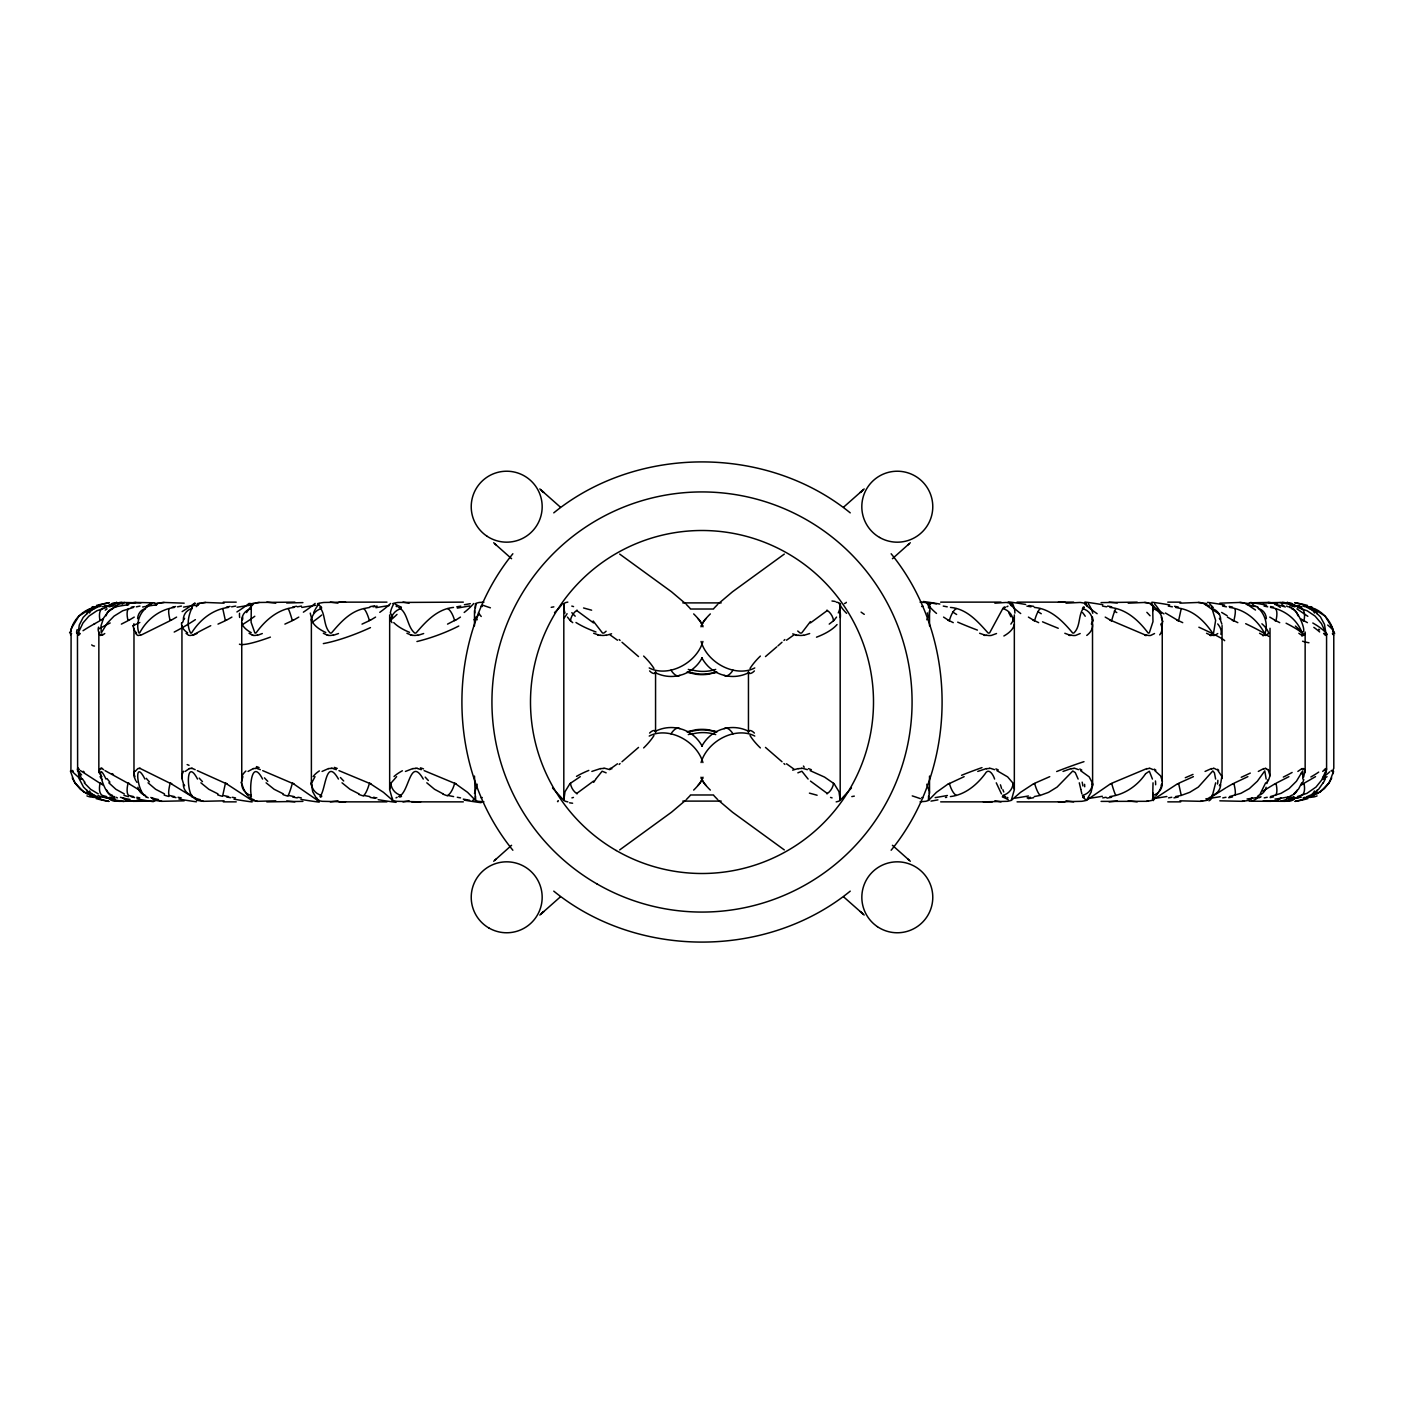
<?xml version="1.0" encoding="UTF-8"?>
<svg xmlns="http://www.w3.org/2000/svg" width="1404" height="1404" viewBox="0 0 1404 1404"><rect width="100%" height="100%" fill="white"/><g stroke="black" fill="none" stroke-linecap="round" stroke-linejoin="round"><path stroke-width="1.5" d="M98.842 772.674L98.859 632.046M133.977 775.71L133.977 628.255M183.327 783.309L181.941 778.553L181.941 625.517M311.495 617.093L311.425 620.006M420.691 801.859L396.525 801.315A129.238 67.532 90 0 1 392.699 800.368L389.663 789.662L389.663 614.917M483.924 801.807L478.273 801.315A129.238 49.456 90 0 1 475.465 800.368L474.482 776.061M474.482 625.851L474.482 610.617M1058.44 801.859L1081.694 801.315A129.238 83.942 90 0 0 1086.45 800.368L1091.066 792.312L1092.61 785.468L1092.505 617.093M1153.526 796.594L1152.719 795.401A12.934 12.408 17.5 0 0 1162.249 783.309L1162.249 620.691A12.917 12.408 -17.5 0 0 1152.719 608.599L1153.526 607.423M1268.532 780.133L1270.023 775.692L1270.023 628.272M1326.569 633.537L1326.587 769.655L1326.359 768.55M1092.628 785.222L1092.575 784.011M1303.649 777.096L1304.895 770.638M181.941 778.553L182.081 776.658A53.545 20.112 3.8 0 1 183.731 771.182M77.466 633.274L77.624 771.428M389.663 789.188L390.558 784.011M1220.796 783.063L1221.849 776.394L1217.97 770.638M250.526 796.507L251.228 795.506A12.934 12.408 -17.5 0 1 241.751 783.309L241.751 620.691A12.917 12.408 17.5 0 1 251.281 608.599L250.526 607.511M1175.587 607.423L1181.238 608.599L1178.588 620.691L1182.73 622.656M1162.442 622.656L1162.301 624.113M474.482 793.471L477.22 784.239M1270.023 775.692L1268.409 770.638M241.576 781.396L242.892 776.658M1215.671 782.818L1212.828 793.892M1266.162 779.062L1264.776 770.901L1257.352 781.238L1249.349 788.627L1240.943 793.313L1229.448 796.577M77.413 769.655L77.641 768.55A12.724 2.018 70.6 0 1 78.396 769.287M1326.587 634.292L1326.447 635.257A13.215 2.141 69.3 0 1 1325.078 633.748M311.425 784.011L312.706 791.716L317.55 800.368A129.238 83.942 90 0 0 322.306 801.315L345.56 801.859M1092.575 620.006L1092.628 618.813M251.281 608.599L251.105 622.288L254.879 632.941A2.141 1.492 -77 0 0 256.16 632.8C265.233 620.199 277.992 609.143 294.015 607.423M1152.719 795.401L1153.035 782.818M1152.824 794.471L1153 793.014M1220.69 784.274A12.934 12.092 41.2 0 1 1211.915 795.401L1211.792 796.507A56.722 10.337 3.2 0 1 1211.757 797.296M228.413 607.423C212.794 609.318 199.824 619.778 191.681 632.8A2.141 1.246 -78.6 0 1 190.593 632.976C186.241 625.061 188.487 615.04 192.225 607.423M1014.162 617.093L1013.442 620.006M70.674 631.502L70.428 632.8M1333.554 771.217L1329.483 782.309L1320.532 791.733M192.085 608.599L192.102 608.494A12.917 12.092 41.2 0 0 183.31 619.726M1326.534 770.638L1324.762 774.692M70.481 632.555L70.762 631.01M1333.467 771.814L1333.063 773.709M98.929 771.428L100.386 768.55M1302.824 779.062L1302.701 770.901L1296.436 781.238L1289.012 788.627L1281.097 793.313L1270.427 796.577M1265.671 782.818L1260.195 793.892M70.726 631.221C73.026 619.515 82.783 610.196 94.243 607.423M241.892 620.006L242.752 617.093M1162.108 784.011L1160.353 788.943M70.849 630.677L71.499 628.272M71.095 633.537L70.92 770.147M1324.674 779.062L1325.867 770.919L1321.585 780.168L1315.987 787.082L1306.984 793.313L1297.384 796.577M71.604 627.992L78.87 616.128L90.663 608.599A12.917 8.003 70.2 0 0 86.802 613.881M1304.842 633.537L1303.842 635.257M182.502 622.656L183.327 620.691M1301.771 782.818L1298.612 788.943L1293.821 793.892M1332.308 771.428L1333.8 768.304L1333.782 635.679M70.498 634.783L70.955 633.783M928.132 617.093L926.78 619.761M1331.712 777.869L1331.203 779.062A44.437 36.539 16.3 0 1 1328.816 782.625M319.954 796.507C325.868 790.838 325.5 756.493 338.452 779.062M1084.134 607.423C1077.956 613.864 1080.94 626.096 1074.078 632.8A2.141 1.72 74.4 0 1 1072.638 632.958C1062.705 621.042 1050.824 608.845 1034.327 607.423M1301.596 772.551L1300.894 774.008M701.333 625.728L702 624.429A35.24 35.223 -58.6 0 1 706.072 618.48A51.299 51.228 -54.8 0 1 710.336 613.917M702.667 778.272L702 779.571A35.24 35.223 -58.6 0 1 697.928 785.52A51.299 51.228 -54.8 0 1 693.664 790.083M1091.382 624.113L1092.505 620.691A12.917 12.425 14.1 0 0 1082.431 608.599M983.309 801.859L1007.475 801.315A129.238 67.532 90 0 0 1011.301 800.368L1014.337 789.68L1014.337 614.917M1323.112 782.818L1318.602 789.276L1312.863 793.892M1159.985 789.68L1159.178 791.136M183.819 619.761L184.608 618.322M702.123 657.827L702 658.055A35.223 35.223 0 0 1 696.595 665.531L696.156 665.97A35.065 35.047 -55.3 0 1 683.046 674.411L679.817 675.377A34.942 34.854 -43 0 1 655.563 672.779A20.955 5.212 62.6 0 1 654.755 672.727M701.877 746.173L702 745.945A35.223 35.223 0 0 1 707.405 738.469L707.932 737.925A35.065 35.047 -55.3 0 1 720.954 729.589L724.183 728.623A34.942 34.854 -43 0 1 748.437 731.221A20.955 5.212 62.6 0 1 749.245 731.273M1220.181 784.239L1219.374 785.713M251.228 795.506C249.456 787.047 251.72 758.072 262.583 779.062M135.082 771.428L137.943 768.55A12.724 5.581 68.7 0 1 139.54 768.62M1158.44 792.312L1157.668 793.471M1329.167 782.818L1324.393 788.627L1316.864 793.892M836.538 617.093L834.274 620.006A39.119 24.605 48.8 0 1 833.59 620.708L829.22 624.113M595.893 779.062L593.681 782.309M596.296 778.465L602.123 771.217L606.142 772.832M1267.759 781.344L1267.075 782.326M810.371 621.639L801.842 632.8A2.141 2.088 43.2 0 1 800.052 632.958L797.718 631.01M1157.265 794.05L1155.983 795.805M1145.401 774.008C1137.24 785.959 1124.376 794.734 1109.88 796.577M1145.629 773.709L1149.349 771.235L1152.421 779.062M512.864 553.755C444.928 637.311 444.928 766.689 512.864 850.245M891.136 850.245C959.072 766.689 959.072 637.311 891.136 553.755M1268.268 633.537L1266.32 635.328A13.215 5.809 67.2 0 1 1263.53 634.836M1155.071 796.963L1152.14 800.368A129.238 98.28 90 0 1 1146.577 801.315L1101.087 801.386M1010.88 624.113L1013.144 620.691A12.917 12.145 39.1 0 0 1002.789 608.599L989.68 632.8A2.141 1.895 70 0 1 988.065 632.958C977.886 621.691 966.882 608.774 950.49 607.423M145.77 608.23L145.542 608.494A12.917 11.46 54.7 0 0 137.627 618.725M145.454 608.599C139.049 613.934 135.819 624.71 138.908 632.941A2.141 0.948 -79.6 0 0 139.751 632.783C146.718 619.585 159.477 609.494 174.465 607.423M315.005 776.658L311.495 783.309A12.934 12.425 14.1 0 0 321.569 795.401M797.858 772.832L801.877 771.235L808.107 779.062M78.606 635.328L80.274 633.537M714.092 608.143L717.426 604.685M686.574 799.315L689.908 795.857M606.107 631.221L604.246 632.8A2.141 2.088 -44.1 0 1 602.456 632.958L593.19 620.989M1257.563 796.507L1258.546 795.401A12.934 11.46 54.7 0 0 1266.127 787.258M1011.301 800.368L1020.568 792.312L1033.221 784.011M1210.283 796.963L1206.738 800.368A129.238 110.196 90 0 1 1200.49 801.315L1179.904 800.824M619.129 764.46L620.077 763.53M784.871 639.54L783.923 640.47M185.205 771.428L189.382 768.55M398.613 796.577C409.371 793.278 409.81 755.685 423.271 779.062M1325.534 768.55L1322.726 771.428M622.007 761.74L638.522 747.419M781.993 642.26L777.991 645.822M493.681 861.266L511.582 845.296M765.478 656.581L776.781 646.875M892.417 558.704L910.318 542.734M864.18 488.925L860.231 492.488L861.582 491.277M539.82 915.075L543.769 911.512L542.418 912.723M718.357 603.755L732.519 591.768L784.309 554.089M567.83 801.877L565.514 801.315A129.238 30.168 90 0 1 563.811 800.368L565.005 791.716L569.708 784.011A39.628 24.956 48.1 0 1 570.41 783.292L580.273 776.658M685.643 800.245L671.481 812.232L619.691 849.911M862.793 490.171L843.734 507.037M494.91 860.125L496.244 858.95M907.756 545.05L909.09 543.874M541.207 913.829L560.266 896.963M1086.45 800.368L1110.231 784.011M1251.631 798.104L1248.911 800.368A129.238 119.41 90 0 1 1242.136 801.315L1219.83 800.824M1217.759 633.537L1214.969 635.328M851.456 787.96L840.189 800.368A129.238 30.168 -90 0 1 838.486 801.315L836.17 801.877M396.63 776.658L390.856 783.309A12.934 12.145 39.1 0 0 401.228 795.401M1152.14 800.368L1177.166 784.011M553.755 512.864C637.311 444.928 766.689 444.928 850.245 512.864M850.245 891.136C766.689 959.072 637.311 959.072 553.755 891.136M1280.606 798.104L1277.605 800.368A129.238 125.676 90 0 1 1270.497 801.315L1249.227 801.175M1327.026 776.658L1323.007 779.501M576.711 793.471L593.523 781.098M810.477 622.902L827.289 610.529M104.773 633.537L102.246 635.328M1206.738 800.368L1211.547 796.963M786.503 640.224L793.874 634.941M610.126 769.059L617.497 763.776M147.244 606.826L148.403 606.089M248.034 771.428L253.44 768.55M460.442 617.093L455.914 620.006M1248.911 800.368L1252.192 798.104M108.512 605.931L111.864 603.632A127.08 126.693 90 0 1 121.621 602.456L140.962 602.825M1297.858 771.428L1301.999 768.55M1212.389 796.384L1226.061 787.714M1277.605 800.368L1280.957 798.104M1320.146 791.996L1309.704 796.577M375.588 617.093L370.761 620.006M103.229 618.813L101.281 620.006M1300.736 785.222L1302.701 784.011M133.503 607.423L122.745 610.758L114.04 616.128L107.406 622.955L101.193 633.064L101.035 625.71L103.615 617.971L108.231 611.758L114.479 607.423M1154.544 633.537L1150.771 635.398A13.215 8.915 61.9 0 1 1146.735 635.047M134.24 617.093L129.361 620.006M1262.88 791.136L1274.621 784.011M298.789 617.093L293.752 620.006M1315.53 776.658L1303.93 783.309A12.934 6.423 72.1 0 1 1301.719 795.401M176.606 617.093L171.551 620.006M1226.885 787.205L1232.431 784.011M231.906 617.093L226.799 620.006M96.911 607.423L89.382 611.249L83.169 617.409L79.291 625.008L78.15 633.081L82.976 622.955L88.908 616.128L96.876 610.758L106.546 607.423M948.069 784.011L936.45 792.312L928.535 800.368A129.238 49.456 90 0 1 925.727 801.315L920.076 801.807M322.06 771.428L328.554 768.55M93.98 624.113L100.07 620.691A12.917 6.406 72.1 0 1 102.281 608.599M1007.932 606.159L1006.808 606.756M396.016 797.876L397.139 797.279M1258.317 771.428L1263.688 768.55M1289.486 796.594L1291.469 795.401A12.934 10.565 62.4 0 0 1297.278 790.119M455.791 619.831A39.119 33.363 11.4 0 1 454.51 620.515L447.543 624.113M1288.925 776.658L1275.938 783.309A12.934 4.668 73.4 0 1 1275.359 795.401M948.209 784.187A39.628 33.661 10.7 0 1 949.508 783.485L964.144 776.658M1080.185 633.537L1075.692 635.398A13.215 10.144 57.1 0 1 1071.112 635.099M1002.789 608.599L1005.352 607.423M121.376 624.113L128.062 620.691A12.917 4.668 73.4 0 1 128.641 608.599M196.929 633.537L192.681 635.398M405.44 771.428L412.864 768.55M1205.071 771.428L1211.529 768.55M1247.875 776.658L1233.818 783.309A12.934 2.808 74.2 0 1 1234.853 795.401M115.707 606.826L117.48 606.089M218.006 624.113L225.412 620.691L222.762 608.599M996.524 633.537L991.417 635.398A13.215 11.127 49.8 0 1 986.38 635.134M1307.054 796.594L1309.879 795.401A12.934 9.407 67.1 0 0 1314.442 790.996M140.488 635.398L170.182 620.691A12.917 2.808 74.2 0 1 169.147 608.599M1288.065 797.279L1286.608 797.876M284.889 624.113L292.365 620.691A12.917 1.088 74.5 0 0 288.171 608.599M362.021 624.113L369.41 620.691A12.917 3.019 74.1 0 0 363.776 608.599C349.965 611.635 340.33 622.516 331.642 632.8A2.141 1.702 -74.5 0 1 330.151 632.958C323.218 626.237 325.763 614.145 319.866 607.423M1193.4 776.658L1178.588 783.309L1181.255 795.401L1175.499 796.577M262.302 633.537L257.406 635.398M1049.753 776.658L1034.59 783.309A12.934 3.019 74.1 0 0 1040.224 795.401L1048.56 792.347L1057.107 787.082L1072.796 770.989L1075.253 772.551L1078.132 779.062M591.856 771.428L600.579 768.55M1063.039 771.428L1071.199 768.55M338.504 633.537L333.081 635.398M922.849 606.089L921.691 606.528M481.239 797.876L482.239 797.507M809.669 633.537L803.737 635.398M977.746 771.428L986.468 768.55M423.657 633.537L417.848 635.398M611.547 633.783L606.107 635.398M792.663 770.147L798.227 768.55M98.613 606.826L100.948 606.089M1305.088 797.279L1303.175 797.876M688.293 734.59L692.295 733.467M687.346 732.028L699.016 729.904A55.967 55.686 0 0 1 705.001 729.904L712.372 730.87A37.224 37.153 -4.2 0 1 716.637 732.046M994.857 603.176L1006.194 602.456A127.08 66.392 -90 0 1 1011.301 603.632M409.143 800.824L402.966 801.877M716.882 672.253L707.897 674.289A48.684 48.684 0 0 1 696.103 674.289L687.118 672.253M687.118 731.747L696.103 729.711A48.684 48.684 0 0 1 707.897 729.711L716.882 731.747M950.385 796.577C964.741 794.892 976.517 785.24 984.959 774.008C988.627 767.04 993.365 774.85 994.594 779.062M567.83 602.123L566.093 602.456A127.08 29.659 -90 0 0 563.811 603.632L563.811 800.368L552.544 787.96M571.919 797.876L573.446 797.419M453.51 607.423C437.486 608.967 426.026 621.288 416.216 632.8A2.141 1.878 -70.2 0 1 414.584 632.958C406.809 626.219 408.002 612.372 398.648 607.423M1181.255 795.401L1189.697 792.347L1198.314 787.082L1212.828 770.919L1214.425 772.832L1215.618 779.062M1146.84 768.55L1111.635 783.309A12.934 1.088 74.5 0 0 1115.829 795.401M96.367 606.826L99.21 606.089M1307.247 797.279L1304.93 797.876M1066.005 603.176L1080.097 602.456A127.08 82.538 -90 0 1 1086.45 603.632M337.995 800.824L330.326 801.877M109.038 606.826L112.32 606.089M1294.523 797.279L1291.838 797.876M363.776 608.599L369.673 607.423M1040.224 795.401L1034.221 796.577M136.311 606.826L139.961 606.089M1128.202 603.176L1144.681 602.456A127.08 96.63 90 0 1 1148.437 602.965M275.798 800.824L257.423 801.315A129.238 98.28 -90 0 1 255.563 801.035M1267.198 797.279L1264.232 797.876M177.518 606.826L181.414 606.089M1225.955 797.279L1222.779 797.876M456.756 606.826L460.74 606.089M1179.904 603.176L1198.384 602.456A127.08 108.354 90 0 1 1202.596 602.965M224.096 800.824L203.51 801.315A129.238 110.196 -90 0 1 201.404 801.035M945.471 797.507L946.7 797.279M231.625 606.826L235.714 606.089M1171.813 797.279L1168.497 797.876M297.332 606.826L301.474 606.089M372.99 606.826L377.114 606.089M1030.448 797.279L1029.185 797.507M1106.106 797.279L1102.737 797.876M1028.342 797.647L1027.096 797.876M1219.83 603.176L1239.855 602.456A127.08 117.41 90 0 1 1244.418 602.965M184.17 800.824L161.864 801.315A129.238 119.41 -90 0 1 159.582 801.035M286.679 602.983L302.913 602.614M1117.321 801.017L1109.107 801.859M1249.227 602.825L1268.093 602.456A127.08 123.57 90 0 1 1272.884 602.965M154.773 801.175L133.503 801.315A129.238 125.676 -90 0 1 131.116 801.035M1263.038 602.825L1282.379 602.456A127.08 126.693 -90 0 1 1292.136 603.632L1292.979 604.211M140.962 801.175L119.165 801.315A129.238 128.852 -90 0 1 111.864 800.368L108.547 798.104L111.864 800.368A129.238 128.852 90 0 0 119.165 801.315M1101.087 602.614L1137.187 602.123M302.913 801.386L266.813 801.877M255.563 602.965A127.08 96.63 90 0 1 259.319 602.456L294.893 602.14M1284.835 801.315A129.238 128.852 -90 0 0 1292.136 800.368L1295.33 798.104L1292.136 800.368A129.238 128.852 90 0 1 1284.835 801.315L1263.038 801.175M201.404 602.965A127.08 108.354 90 0 1 205.616 602.456L224.096 603.176M920.076 602.193L924.797 602.456A127.08 48.631 -90 0 1 928.535 603.632L928.535 608.002M159.582 602.965A127.08 117.41 90 0 1 164.145 602.456L184.17 603.176M131.116 602.965A127.08 123.57 90 0 1 135.907 602.456L154.773 602.825M223.289 602.14L236.223 602.14M338.996 602.14L386.942 602.14M392.699 603.632A127.08 66.392 -90 0 1 397.823 602.456L463.32 602.14M940.68 602.14L1001.034 602.123M1017.058 602.14L1065.004 602.14M1167.777 602.14L1180.711 602.14M1058.44 602.14L1073.674 602.123M682.818 602.895L721.182 602.895M690.382 609.02L713.618 609.02M690.382 794.98L713.618 794.98M682.818 801.105L721.182 801.105M223.289 801.859L236.223 801.859M338.996 801.859L386.942 801.859M411.688 801.859L463.32 801.859M940.68 801.859L992.312 801.859M1017.058 801.859L1065.004 801.859M1167.777 801.859L1180.711 801.859M317.55 603.632A127.08 82.538 -90 0 1 323.903 602.456L345.56 602.14M266.813 602.123L275.798 603.176M1137.187 801.877L1128.202 800.824M330.326 602.123L337.995 603.176M1073.674 801.877L1066.005 800.824M402.966 602.123L409.143 603.176M1001.034 801.877L994.857 800.824M1109.107 602.14L1117.321 602.983M294.893 801.859L286.679 801.017M483.924 602.193L479.22 602.456A127.08 48.631 -90 0 0 475.465 603.632L475.465 608.002M836.17 602.123L837.907 602.456A127.08 29.659 90 0 1 840.189 603.65L840.189 800.368L838.995 791.716L834.292 784.011A39.523 24.833 -50.5 0 0 833.555 783.327L824.552 777.096L810.143 770.638M1102.526 606.089L1106.668 606.826M301.263 797.876L297.894 797.279M1168.286 606.089L1172.375 606.826M1026.886 606.089L1031.01 606.826M376.904 797.876L375.658 797.647M235.503 797.876L232.186 797.279M374.815 797.507L373.552 797.279M1222.586 606.089L1226.482 606.826M943.26 606.089L947.244 606.826M460.547 797.876L457.3 797.279M369.778 796.594L363.776 795.401A12.934 3.019 -74.1 0 0 369.41 783.309L338.978 770.638M181.221 797.876L178.045 797.279M1109.985 607.423C1126.306 608.967 1138.714 620.515 1148.068 632.941A2.141 1.492 76.9 0 0 1149.332 632.8L1152.982 621.639L1152.719 608.599M294.12 796.594L288.171 795.401A12.934 1.088 -74.5 0 0 292.365 783.309L262.723 770.638M453.615 796.594L447.7 795.401A12.934 4.861 -73.3 0 0 454.633 783.309L424.148 770.638M228.501 796.594L222.762 795.401L225.412 783.309L197.297 770.638M1264.039 606.089L1267.689 606.826M139.768 797.876L136.802 797.279M174.552 796.594L169.147 795.401A12.934 2.808 -74.2 0 1 170.182 783.309L140.33 768.55M1229.535 607.423C1244.751 609.354 1257.264 619.813 1264.407 632.941A2.141 0.965 79.6 0 0 1265.215 632.8C1268.321 623.885 1264.337 613.004 1257.493 607.423M1291.68 606.089L1294.962 606.826M798.121 635.45L796.665 635.082M112.162 797.876L109.477 797.279M600.473 635.45L599.052 635.082M1270.497 607.423C1284.063 609.652 1296.243 618.778 1301.631 631.502C1308.352 635.854 1297.787 607.072 1289.521 607.423M133.573 796.594L128.641 795.401A12.934 4.668 -73.4 0 1 128.062 783.309L105.019 770.638M417.55 768.55L421.34 769.655M986.363 635.45L984.994 635.082M692.295 670.533L688.293 669.41M332.818 768.55L336.328 769.655M1304.79 606.089L1307.633 606.826M99.07 797.876L96.753 797.279M412.776 635.45L411.512 635.082M1297.454 607.423L1307.124 610.758L1315.092 616.11L1321.462 623.622L1325.902 633.028L1324.463 624.306L1320.427 616.882L1314.6 611.231L1307.089 607.423M106.616 796.594L102.281 795.401A12.934 6.423 -72.1 0 1 100.07 783.309L80.449 770.638M1071.112 635.45L1069.848 635.082M749.245 672.727A20.955 5.212 -62.6 0 1 748.437 672.797A34.942 34.854 43 0 1 724.183 675.377L720.954 674.394A35.065 35.047 55.3 0 1 707.914 666.093L707.546 665.671A35.223 35.223 0 0 1 702 658.072L701.877 657.827M654.755 731.273A20.955 5.212 -62.6 0 1 655.563 731.203A34.942 34.854 43 0 1 679.817 728.623L683.046 729.606A35.065 35.047 55.3 0 1 696.086 737.907L696.577 738.469A35.223 35.223 0 0 1 702 745.928L702.123 746.173M1181.238 608.599C1194.909 611.547 1204.93 621.902 1212.529 632.941A2.141 1.246 78.5 0 0 1213.582 632.8L1215.636 620.375L1211.863 608.143M257.16 768.55L260.319 769.655M328.466 635.45L327.343 635.082M1146.77 635.45L1145.646 635.082M573.552 606.598L571.797 606.089M830.554 797.419L832.081 797.876M1303.052 606.089L1305.387 606.826M795.559 634.783L792.733 633.871M100.825 797.876L98.912 797.279M1309.756 607.423C1321.884 609.196 1332.501 622.902 1333.519 632.555M94.296 796.577L83.854 791.996M597.981 634.783L593.646 633.274M687.346 671.972L699.016 674.096A55.967 55.686 0 0 0 705.001 674.096L712.372 673.13A37.224 37.153 4.2 0 0 716.637 671.954M983.976 634.783L979.623 633.274M253.369 635.45L252.422 635.082M609.845 769.655L605.773 768.55A14.321 13.654 30.6 0 0 604.036 768.146M192.471 768.55L195.191 769.655M1211.459 635.45L1210.511 635.082M807.37 769.655L803.421 768.55A14.321 13.671 -30.2 0 0 801.719 768.146M1068.9 634.783L1064.829 633.274M410.6 634.783L406.914 633.274M482.309 606.528L481.151 606.089M921.761 797.507L922.761 797.876M283.345 793.892L274.131 789.276L266.093 782.818M1144.804 634.783L1111.635 620.691A12.917 1.088 -74.5 0 1 1115.829 608.599M217.953 793.892L208.792 789.276L200.895 782.818M96.946 796.577L88.838 792.347L83.52 787.082L79.326 779.062L78.168 770.901L81.748 779.062M1286.52 606.089L1288.293 606.826M359.038 793.892L350 789.276L342.014 782.818M117.392 797.876L115.935 797.279M164.496 793.892L155.616 789.276L148.052 782.818M994.576 769.655L991.136 768.55A14.321 12.338 -59.5 0 0 989.644 768.181M443.155 793.892L434.538 789.276L426.798 782.818M124.272 793.892L115.883 789.276L108.828 782.818M1005.387 796.594L1002.772 795.401A12.934 12.145 -39.1 0 0 1013.144 783.309L1007.616 776.868L996.91 770.638M1209.792 634.783L1206.545 633.274M94.331 795.506L94.121 795.401A12.934 9.407 -67.1 0 1 89.558 790.996M1078.483 769.655L1075.446 768.55A14.321 11.197 -65.5 0 0 1074.095 768.181M98.262 793.892L90.576 789.276L84.222 782.818M1038.679 622.656L1034.59 620.691A12.917 3.019 -74.1 0 1 1040.224 608.599M1237.837 622.656L1233.818 620.691A12.917 2.808 -74.2 0 0 1234.853 608.599M953.263 622.656L949.367 620.691A12.917 4.861 -73.3 0 1 956.299 608.599M397.192 606.756L396.068 606.159M1006.861 797.279L1007.984 797.876M1279.728 622.656L1275.938 620.691A12.917 4.668 -73.4 0 0 1275.359 608.599M1266.075 768.55L1267.549 769.655M87.136 793.892L80.326 789.276L74.833 782.818M1177.201 620.006L1165.39 612.986M226.834 784.011L251.86 800.368A129.238 98.28 90 0 0 257.441 801.315M1110.248 620.006L1105.211 617.093M293.787 784.011L317.55 800.368M323.324 633.274L326.535 634.783A33.626 22.938 -30.8 0 0 327.185 635.292M1232.449 620.006L1227.394 617.093M1080.536 770.638L1089.188 776.868L1092.505 783.309A12.934 12.425 -14.1 0 1 1082.431 795.401L1084.169 796.594M171.586 784.011L191.628 796.384M1262.266 634.783L1259.563 633.274M1153.14 769.655L1150.56 768.55A14.321 9.793 -69.3 0 0 1149.402 768.199M1033.239 620.006L1028.412 617.093M114.514 796.577C103.036 798.156 94.542 754.843 105.984 779.062M370.779 784.011L383.432 792.312L392.699 800.368M1274.639 620.006L1269.76 617.093M129.396 784.011L141.12 791.136M102.001 768.55L103.65 769.655M1307.405 622.656L1303.93 620.691A12.917 6.423 -72.1 0 0 1301.719 608.599M1255.597 606.089L1256.755 606.826M148.21 797.805L147.385 797.279M948.086 620.006L943.558 617.093M455.931 784.011L467.55 792.312L475.465 800.368L475.465 795.998M1302.719 620.006L1300.771 618.813M101.299 784.011L103.282 785.222M249.052 633.274L251.72 634.783A33.626 20.691 -37.1 0 0 252.264 635.257M1154.825 770.638L1160.634 775.938L1162.442 781.344M80.853 779.413L71.2 770.638M123.043 798.104L126.395 800.368A129.238 125.676 90 0 0 133.503 801.315M151.808 798.104L155.089 800.368A129.238 119.41 90 0 0 161.864 801.315M1216.671 769.655L1214.618 768.55A14.321 8.143 -71.7 0 0 1213.67 768.234M192.453 796.963L197.262 800.368A129.238 110.196 90 0 0 203.51 801.315M83.468 791.733L74.517 782.309L70.411 771.094M1298.858 633.274L1300.964 634.783M610.126 634.941L617.497 640.224M786.503 763.776L793.874 769.059M619.691 554.089L671.481 591.768L685.643 603.755M810.477 781.098L827.289 793.471M576.711 610.529L593.523 622.902M784.309 849.911L732.519 812.232L718.357 800.245M126.395 800.368L123.394 798.104M572.727 622.656L570.428 620.691A39.119 24.57 -51 0 1 569.761 619.971L567.462 617.093M1303.614 768.55L1304.491 769.655A49.263 17.094 -22.5 0 1 1304.649 770.743M155.089 800.368L152.369 798.104M186.083 633.397L187.996 634.783A33.626 17.919 -42 0 0 188.434 635.205M146.525 796.577C137.03 794.05 133.398 756.317 144.91 779.062M560.266 507.037L541.207 490.171M843.734 896.963L861.582 912.723M892.417 845.296L909.09 860.125M511.582 558.704L494.91 543.874M861.143 912.354L862.793 913.829M542.418 491.277L543.769 492.488L539.82 488.925M860.231 911.512L864.18 915.075M765.478 747.419L781.993 761.74M638.522 656.581L622.007 642.26M907.756 858.95L910.318 861.266M493.681 542.734L496.244 545.05M197.262 800.368L193.717 796.963M78.466 768.55L79.501 769.655M783.923 763.53L784.871 764.46M620.077 640.47L619.129 639.54M1325.516 635.45L1323.586 633.397M686.574 604.685L689.908 608.143M714.092 795.857L717.426 799.315M251.86 800.368L248.929 796.963M1258.458 608.494L1258.546 608.599A12.917 11.46 -54.7 0 1 1266.373 618.725M101.369 778.553L102.159 779.501M197.525 779.062C186.153 757.405 186.644 789.996 192.225 796.577M135.626 633.397L136.925 634.783A33.626 14.724 -45.6 0 0 137.276 635.134L137.89 635.45A13.215 5.441 -67.5 0 0 140.611 634.626M248.017 795.805L246.735 794.05M136.276 781.396L136.943 782.344M1001.456 793.892L996.261 782.818M246.332 793.471L245.56 792.312M391.979 622.656L390.856 620.691A12.917 12.145 -39.1 0 1 401.228 608.599M99.772 634.783L99.122 633.397M100.07 776.658L100.667 777.605M477.22 619.761L475.868 617.093M926.78 784.239L929.395 791.716L928.535 800.368L928.535 795.998M244.84 791.136L244.015 789.662M1332.765 633.274L1333.642 635.187M1219.392 618.322L1220.181 619.761M184.626 785.713L183.819 784.239M135.661 780.448L134.082 776.658M1333.045 633.783L1333.572 634.977M702.667 625.728L702 624.429A35.24 35.223 58.6 0 0 697.928 618.48A51.299 51.228 54.8 0 0 693.664 613.917M701.333 778.272L702 779.571A35.24 35.223 58.6 0 0 706.072 785.52A51.299 51.228 54.8 0 0 710.336 790.083M243.647 788.943L241.892 784.011M1220.673 620.691L1221.884 624.113M72.288 777.869L72.797 779.062A44.437 36.539 -16.3 0 0 75.184 782.625M1161.248 617.093L1162.108 620.006M390.558 620.006L389.838 617.093M1013.442 784.011L1014.337 789.188M1332.396 627.992L1325.13 616.128L1313.337 608.599A12.917 8.003 -70.2 0 1 1317.198 613.881M311.969 622.656L311.495 620.691A12.917 12.425 -14.1 0 1 321.569 608.599M1332.519 628.343L1333.467 632.169M1081.852 793.892L1080.887 789.627M1079.29 782.818L1080.817 789.276M1211.898 608.494L1211.915 608.599A12.917 12.092 -41.2 0 1 1220.69 619.726M1152.965 610.758L1152.824 609.547M1211.845 607.985L1211.792 607.511A56.23 10.284 -3 0 0 1211.775 606.809M1305.141 632.028L1305.158 772.674M1222.059 625.517L1222.059 778.483M929.518 610.617L929.518 625.851M929.518 776.061L929.518 793.471M748.455 671.27L748.455 732.73M655.563 671.27L655.563 732.73M311.372 618.813L311.39 785.222M472.92 800.894A70.99 5.739 -11.7 0 1 474.289 799.174M481.098 802.684A70.99 9.021 12.6 0 1 464.25 800.122M572.604 803.228A70.99 6.494 13.6 0 1 569.533 802.807M557.862 801.684A70.99 3.44 -12.3 0 1 558.388 800.701M562.495 603.544A66.093 35.258 -12.5 0 1 554.51 612.6M551.193 607.335A70.446 3.843 -12.3 0 1 553.843 606.844M591.628 610.196A70.446 1.913 14.3 0 1 583.555 607.967M564.987 613.057A66.093 36.908 -9.2 0 1 564.162 603.615M567.076 613.688A64.005 34.854 -10.7 0 1 564.32 617.76M490.4 607.809A70.446 4.598 13.9 0 1 482.485 605.089M474.85 612.969A66.093 35.082 -14.9 0 1 476.254 603.58M473.727 603.509A66.093 32.924 -17.8 0 1 464.18 612.477M457.335 608.107A70.446 6.125 -11.6 0 1 469.778 605.949M481.239 616.479A64.005 31.643 9.9 0 1 478.483 612.811M392.488 800.403A70.99 7.915 -10.8 0 1 392.523 798.472M396.103 802.351A70.99 11.32 11.4 0 1 378.185 799.666M390.347 783.765A39.628 16.655 55.2 0 1 390.681 783.081M447.578 795.822A48.403 45.665 -66.1 0 1 443.05 794.155M469.585 800.245A56.722 1.457 10.9 0 1 463.267 799.104M399.789 797.103A56.809 7.74 -7.9 0 1 401.526 796.437M428.343 780.501A44.437 22.903 50.4 0 1 425.219 777.114M479.413 613.987A64.005 32.871 -16.1 0 1 474.026 619.796M447.7 608.599A12.917 4.861 73.3 0 1 454.633 620.691M401.386 607.563A56.248 7.704 7.7 0 1 399.859 606.984M400.965 606.967A70.446 7.195 13.2 0 1 395.296 604.159M393.945 603.544A66.093 32.397 -20.1 0 0 390.382 612.864A64.005 32.748 4.7 0 0 392.576 616.777M390.593 603.457A66.093 29.782 -22.3 0 1 379.764 612.337M375.921 607.704A70.446 8.266 -10.7 0 1 389.417 605.51M464.391 604.738A56.23 1.264 -10.9 0 1 470.287 603.667M394.033 776.517A53.545 19.428 -7.1 0 1 402.386 770.778M412.916 768.69A12.724 10.776 52 0 1 415.97 768.497M415.953 768.128A14.321 12.32 59.6 0 1 417.567 768.357M420.428 767.83A49.263 14.777 24.7 0 1 423.517 768.883M454.773 783.116A39.523 34.029 -13.2 0 1 456.072 783.836M458.775 626.026A53.545 14.04 -20.4 0 1 416.935 641.523M417.813 635.012A13.215 10.951 -51.6 0 1 412.811 635.292M411.354 635.328A33.626 24.623 -22.7 0 1 410.424 634.994M409.529 632.344A53.44 19.761 7.4 0 1 393.752 622.586M391.067 620.445A39.119 16.058 -57.5 0 1 390.803 619.726M318.883 800.087A70.99 9.898 -9.7 0 1 317.041 798.086M319.234 802.123A70.99 13.338 9.8 0 1 300.912 799.367M311.039 783.537A39.628 11.829 57.1 0 1 311.161 782.87M363.601 795.998A48.403 47.403 -48.5 0 1 358.827 794.383M375.184 798.297A56.722 3.124 10.5 0 1 370.27 797.419M320.516 797.174A56.809 8.863 -6.6 0 1 321.744 796.489M343.699 780.975A44.437 27.22 46.3 0 1 340.452 777.518M396.999 614.408A64.005 30.081 -21 0 1 389.768 620.796M370.621 619.796A39.119 33.591 -3.5 0 1 369.27 620.48M321.656 607.511A56.248 8.775 6.4 0 1 320.568 606.914M320.814 606.51A70.446 9.6 12.1 0 1 317.83 603.702M313.636 612.723A66.093 28.905 -24.4 0 1 319.217 603.509M315.145 603.404A66.093 25.904 -26.2 0 1 303.369 612.179M301.772 607.441A70.446 10.197 -9.5 0 1 315.953 605.247M370.147 606.651A56.23 2.913 -10.6 0 1 374.447 605.879M313.162 776.57A53.545 20.165 -3.5 0 1 319.357 770.919M328.606 768.655A12.724 9.81 59.1 0 1 331.379 768.514M331.344 768.111A14.321 11.179 65.6 0 1 332.818 768.321M334.327 767.391A49.263 11.513 27 0 1 337.223 768.427M369.55 783.081A39.523 34.328 2.3 0 1 370.937 783.783M370.463 627.606A53.545 11.056 -22.4 0 1 323.324 643.594M333.081 634.977A13.215 9.898 -58.3 0 1 328.518 635.328M325.798 632.52A53.44 20.516 3.7 0 1 312.881 622.621M311.881 620.182A39.119 11.162 -59.2 0 1 311.846 619.462M311.39 617.111A64.005 33.047 -0.7 0 1 310.284 613.109M254.247 799.876A70.99 11.618 -8.3 0 1 250.403 797.823M252.158 801.93A70.99 15.04 8 0 1 233.977 799.157M241.155 782.958A39.628 6.722 58.3 0 1 241.067 782.344M287.96 796.173A48.403 47.964 1.5 0 1 283.064 794.611M297.262 797.893A56.722 4.703 9.9 0 1 292.804 797.086M250.772 797.244A56.809 9.758 -5.1 0 1 251.439 796.542M267.778 781.326A44.437 30.853 40.6 0 1 264.478 777.851M321.692 615.04A64.005 26.553 -25.1 0 1 312.127 622.305M293.611 619.761A39.119 32.976 -17.9 0 1 292.225 620.428M251.404 607.476A56.248 9.635 4.9 0 1 250.79 606.861M250.877 606.23A70.446 11.776 10.8 0 1 250.737 603.404M246.542 612.565A66.093 24.71 -28 0 1 253.966 603.457M249.28 603.316A66.093 21.393 -29.2 0 1 236.907 611.951M237.083 607.248A70.446 11.881 -8.1 0 1 251.579 605.071M251.86 603.632A127.08 96.63 -90 0 1 259.319 602.456M292.752 606.984A56.23 4.493 -10 0 1 296.63 606.265M241.909 776.605A53.545 20.393 0.1 0 1 245.875 771.059M253.475 768.62A12.724 8.6 63.6 0 1 255.914 768.532M255.844 768.111A14.321 9.775 69.3 0 1 257.143 768.304M256.476 766.584A49.263 7.985 28.6 0 1 259.091 767.567M292.506 783.028A39.523 33.784 17.5 0 1 293.927 783.748M270.393 637.118A53.545 7.792 -23.9 0 1 239.452 644.208M257.423 634.906A13.215 8.617 -62.7 0 1 253.404 635.363M251.228 632.678A53.44 20.762 0 0 1 241.593 622.656M242.576 619.497A39.119 5.985 -60.3 0 1 242.769 618.743M239.663 617.462A64.005 32.538 -6.1 0 1 239.54 613.267M200.333 799.701A70.99 13.075 -6.8 0 1 194.472 797.612M196.42 801.789A70.99 16.357 6 0 1 178.887 798.981M222.552 796.331A48.403 47.35 49.8 0 1 217.638 794.839M230.607 797.718A56.722 6.16 9 0 1 226.483 796.928M192.225 797.296A56.809 10.425 -3.5 0 1 192.313 796.577M192.085 795.401A12.934 12.092 -41.2 0 1 183.31 784.274M202.474 781.624A44.437 33.731 32.9 0 1 199.228 778.114M254.791 616.251A64.005 22.376 -28.4 0 1 241.611 625.096M226.658 619.708A39.119 31.555 -30 0 1 225.289 620.392M192.295 607.441A56.248 10.267 3.3 0 1 192.225 606.809M192.506 606.019A70.446 13.654 9.1 0 1 195.226 603.211M196.244 606.651A66.093 19.902 -30.8 0 1 199.772 603.387M194.63 603.211A66.093 16.357 -31.5 0 1 182.116 611.617M183.555 607.107A70.446 13.268 -6.5 0 1 198.017 604.931M197.262 603.632A127.08 108.354 -90 0 1 205.616 602.456M226.483 607.125A56.23 5.949 -9.1 0 1 230.063 606.44M189.4 768.585A12.724 7.178 66.7 0 1 191.435 768.567M191.348 768.111A14.321 8.126 71.8 0 1 192.436 768.269M187.153 764.583A49.263 4.247 29.6 0 1 189.031 765.32M225.535 782.993A39.523 32.415 30.1 0 1 226.974 783.695M193.383 634.836A53.545 4.335 -24.8 0 1 210.74 625.693M192.734 634.801A13.215 7.125 -65.6 0 1 189.347 635.398M187.627 632.835A53.44 20.498 -3.8 0 1 181.59 622.692M158.564 799.56A70.99 14.198 -5 0 1 150.79 797.454M153.352 801.649A70.99 17.269 3.8 0 1 136.925 798.823M168.954 796.489A48.403 45.56 66.6 0 1 164.163 795.068M176.009 797.612A56.722 7.476 8 0 1 172.236 796.84M146.332 797.349A56.809 10.828 -1.8 0 1 145.805 796.63M145.454 795.401A12.934 11.46 -54.7 0 1 137.873 787.258M149.438 781.888A44.437 35.767 22.9 0 1 146.314 778.342M195.384 619.638A64.005 17.638 -31 0 1 174.201 632.063M171.428 619.655A39.119 29.361 -39.2 0 1 170.077 620.357M145.823 607.405A56.248 10.635 1.6 0 1 146.279 606.774M146.999 605.861A70.446 15.198 7.3 0 1 152.51 603.053M155.44 605.37A66.093 14.602 -32.9 0 1 158.02 603.264M152.615 603A66.093 10.916 -33.2 0 1 146.051 607.423M142.611 606.984A70.446 14.338 -4.7 0 1 156.686 604.808M155.089 603.632A127.08 117.41 -90 0 1 164.145 602.456M172.271 607.195A56.23 7.266 -8.1 0 1 175.535 606.528M134.959 776.693A53.545 19.358 7.4 0 1 134.433 771.322M139.417 768.093A14.321 6.265 73.3 0 1 140.26 768.216M170.288 782.941A39.523 30.239 39.8 0 1 171.709 783.66M136.592 633.011A53.44 19.744 -7.5 0 1 133.959 623.727M129.993 799.438A70.99 14.97 -3.1 0 1 120.463 797.314M123.956 801.526A70.99 17.778 1.5 0 1 109.073 798.683M128.484 796.647A48.403 42.664 73.5 0 1 123.938 795.296M134.591 797.542A56.722 8.6 6.7 0 1 131.221 796.788M114.215 797.384A56.809 10.969 0 0 1 113.057 796.665M112.531 795.401A12.934 10.565 -62.4 0 1 106.722 790.119M109.933 782.133A44.437 36.943 10.6 0 1 107.037 778.571M94.489 646.068A64.005 12.46 -32.8 0 1 91.716 644.892M129.291 619.603A39.119 26.448 -46 0 1 127.992 620.287M106.107 615.759A12.917 10.565 62.4 0 1 112.531 608.599M113.092 607.37A56.248 10.741 -0.2 0 1 114.093 606.721M115.374 605.721A70.446 16.374 5.2 0 1 123.552 602.913M127.237 604.984A66.093 8.95 -34.3 0 1 129.87 603.018M124.623 602.456A66.093 5.212 -34.1 0 1 122.166 604.124M115.268 606.861A70.446 15.04 -2.8 0 1 128.624 604.703M126.395 603.632A127.08 123.57 -90 0 1 135.907 602.456M131.274 607.248A56.23 8.406 -6.8 0 1 134.187 606.598M101.913 776.745A53.545 18.112 10.7 0 1 99.245 771.463M100.351 768.479A12.724 3.843 69.9 0 1 101.509 768.743M101.351 768.111A14.321 4.265 74.3 0 1 101.913 768.146M113.461 774.534A49.263 3.44 29.7 0 1 112.004 773.586M128.133 782.888A39.523 27.308 46.8 0 1 129.484 783.59M132.713 625.903A53.545 2.808 -25.1 0 1 139.838 622.463M102.369 634.239A13.215 3.633 -68.8 0 1 100.351 635.45L100.088 635.187A33.626 11.162 -48.2 0 1 99.877 634.678M99.351 633.204A53.44 18.498 -10.9 0 1 98.578 627.114M115.356 799.332A70.99 15.374 -1.1 0 1 104.282 797.191M108.95 801.421A70.99 17.831 -0.9 0 1 95.998 798.56M102.159 796.84A48.403 38.698 77.1 0 1 97.982 795.577M107.283 797.49A56.722 9.512 5.2 0 1 104.387 796.735M96.63 797.437A56.809 10.828 1.8 0 1 94.875 796.7M84.977 782.379A44.437 37.188 -3 0 1 82.38 778.781M101.246 619.533A39.119 22.885 -50.9 0 1 100.053 620.217M89.558 613.004A12.917 9.407 67.1 0 1 94.121 608.599M94.928 607.335A56.248 10.583 -1.9 0 1 96.455 606.686M98.385 605.598A70.446 17.146 3 0 1 109.003 602.807M114.549 603.685A66.093 3.071 -34.9 0 1 116.672 602.176M102.246 606.774A70.446 15.391 -0.8 0 1 114.549 604.597M111.864 603.632A127.08 126.693 -90 0 1 121.621 602.456M104.44 607.3A56.23 9.337 -5.4 0 1 106.95 606.651M81.625 774.903A53.545 16.427 13.7 0 1 79.028 771.638M78.115 768.269A14.321 2.141 74.9 0 1 78.343 768.111M84.415 772.305A49.263 7.213 28.8 0 1 83.205 771.252M100.07 782.818A39.523 23.728 51.8 0 1 101.334 783.52M98.806 628.904A53.545 6.318 -24.4 0 1 110.179 622.972M79.168 632.888A13.215 1.737 -69.4 0 1 77.782 634.977A33.626 7.318 -49.9 0 1 77.782 634.433M76.764 633.45A53.44 16.778 -13.9 0 1 77.167 629.589M115.04 799.209A70.99 15.409 0.9 0 1 102.65 797.068M108.722 801.298A70.99 17.445 -3.2 0 1 98.806 798.701M90.628 797.051A48.403 33.801 79.2 0 1 86.925 795.91M90.663 795.401A12.934 8.003 -70.1 0 1 86.802 790.119M94.717 797.437A56.722 10.197 3.6 0 1 92.331 796.7M94.05 797.49A56.809 10.425 3.5 0 1 91.716 796.752M91.769 607.283A56.248 10.161 -3.6 0 1 93.805 606.633M96.42 605.475A70.446 17.497 0.7 0 1 109.214 602.685M107.073 608.88A66.093 2.896 -35 0 1 105.212 610.161M104.879 606.212A66.093 6.458 -33.9 0 1 105.967 605.422M105.124 606.352A70.446 15.339 1.2 0 1 114.83 604.51M92.401 607.318A56.23 10.039 -3.8 0 1 94.472 606.686M73.306 771.463A49.263 10.793 27.3 0 1 72.517 770.392M83.047 630.712A53.545 9.67 -23.1 0 1 94.963 623.604M71.393 633.959A33.626 3.317 -50.8 0 1 71.604 633.555M69.586 632.888A53.44 14.672 -16.6 0 1 69.814 632.291M97.192 797.402A56.722 10.635 2 0 1 95.735 796.84M91.769 796.594A48.403 28.045 80.5 0 1 91.049 796.314M95.981 607.107A56.23 10.495 -2.1 0 1 96.999 606.721M1148.437 801.035A129.238 98.28 -90 0 1 1146.559 801.315M1202.596 801.035A129.238 110.196 -90 0 1 1200.49 801.315M1244.418 801.035A129.238 119.41 -90 0 1 1242.136 801.315M1298.84 797.402A70.99 15.374 1.1 0 1 1288.644 799.332M1308.001 798.56A70.99 17.831 0.9 0 1 1295.05 801.421M1308.756 796.858A56.809 10.828 -1.8 0 1 1307.37 797.437M1307.545 606.686A56.248 10.583 1.9 0 1 1308.528 607.09M1294.997 602.807A70.446 17.146 -3 0 1 1304.474 605.194M1287.328 602.176A66.093 3.071 34.9 0 1 1287.854 602.544M1289.451 604.597A70.446 15.391 0.8 0 1 1301.754 606.774M1282.379 602.456A127.08 126.693 90 0 1 1292.136 603.632M1309.879 608.599A12.917 9.407 -67.1 0 1 1314.442 613.004M1272.884 801.035A129.238 125.676 -90 0 1 1270.497 801.315M1301.35 797.068A70.99 15.409 -0.9 0 1 1288.96 799.209M1305.983 798.42A70.99 17.445 3.2 0 1 1295.278 801.298M1317.075 795.91A48.403 33.801 -79.2 0 1 1313.372 797.051M1317.198 790.119A12.934 8.003 70.1 0 1 1313.337 795.401M1311.669 796.7A56.722 10.197 -3.6 0 1 1309.283 797.437M1312.284 796.752A56.809 10.425 -3.5 0 1 1309.95 797.49M1310.195 606.633A56.248 10.161 3.6 0 1 1312.231 607.283M1294.786 602.685A70.446 17.497 -0.7 0 1 1307.58 605.475M1307.844 616.303A66.093 2.896 35 0 1 1296.927 608.88M1298.033 605.422A66.093 6.458 33.9 0 1 1302.385 608.581M1289.17 604.51A70.446 15.339 -1.2 0 1 1300.139 606.668M1309.528 606.686A56.23 10.039 3.8 0 1 1311.599 607.318M1329.676 771.831A53.545 14.338 -16.3 0 1 1323.288 776.868M1331.483 770.392A49.263 10.793 -27.3 0 1 1331.097 770.936M1318.725 629.273A53.545 9.67 23.1 0 1 1319.637 629.852M1332.396 633.555A33.626 3.317 50.8 0 1 1332.607 633.959M1327.693 625.061A53.44 14.672 16.6 0 1 1334.642 633.766M1288.363 796.946A70.99 15.058 -2.8 0 1 1274.972 799.104M1288.907 798.279A70.99 16.637 5.4 0 1 1280.746 801.157M1302.736 784.485A39.628 22.92 -50.5 0 1 1303.947 783.783M1312.951 796.314A48.403 28.045 -80.5 0 1 1309.827 797.296M1308.633 796.682A56.722 10.635 -2 0 1 1306.808 797.402M1300.332 796.788A56.809 9.775 -5.1 0 1 1297.454 797.56M1325.078 779.238A44.437 34.977 27.6 0 1 1323.235 782.888M1297.77 606.581A56.248 9.495 5.2 0 1 1300.279 607.248M1279.816 602.579A70.446 17.41 1.6 0 1 1294.488 605.352M1280.308 607.405A66.093 8.775 34.3 0 1 1276.183 604.58M1281.817 604.387A66.093 12.127 32.9 0 1 1285.222 607.037M1274.569 604.404A70.446 14.917 -3.2 0 1 1283.94 606.546M1268.093 602.456A127.08 123.57 -90 0 1 1277.605 603.632M1307.001 606.721A56.23 10.495 2.1 0 1 1308.581 607.353M1318.689 772.095A53.545 11.881 -18.5 0 1 1310.862 776.956M1325.095 770.34A12.724 1.737 -70.7 0 1 1325.92 769.111M1325.99 768.795A14.321 2.176 -74.9 0 1 1326.078 769.374M1325.85 769.954A49.263 14.11 -25.2 0 1 1325.516 771.024M1313.828 627.36A53.545 12.794 21.3 0 1 1319.637 631.958M1312.81 623.007A53.44 12.18 18.9 0 1 1326.85 634.204M1303.912 621.165A39.119 23.64 52 0 1 1302.684 620.48M1261.09 796.823A70.99 14.321 -4.7 0 1 1247.033 798.981M1257.177 798.121A70.99 15.409 7.5 0 1 1251.736 801.017M1274.709 784.415A39.628 26.553 -45.7 0 1 1276.008 783.713M1293.716 796.858A48.403 21.622 -81.4 0 1 1291.294 797.56M1290.627 796.647A56.722 10.793 -0.2 0 1 1289.399 797.367M1273.533 796.858A56.809 8.88 -6.6 0 1 1270.164 797.63M1303.789 779.518A44.437 32.555 36.6 0 1 1302.403 783.186M1270.55 606.51A56.248 8.6 6.6 0 1 1273.516 607.195M1250.49 602.474A70.446 16.901 3.9 0 1 1266.636 605.229M1255.492 610.038A66.093 14.444 33 0 1 1246.928 604.141M1252.403 604.089A66.093 17.48 31.1 0 1 1255.299 606.598M1245.997 604.299A70.446 14.145 -5.1 0 1 1253.561 606.44M1239.855 602.456A127.08 117.41 -90 0 1 1248.911 603.632M1289.521 606.756A56.23 10.688 0.4 0 1 1290.574 607.388M1291.469 608.599A12.917 10.565 -62.4 0 1 1297.893 615.759M1292.119 772.463A53.545 9.144 -20.2 0 1 1283.326 777.079M1301.824 769.392A12.724 3.58 -70.1 0 1 1303.07 768.567A14.321 4.282 -74.3 0 1 1303.526 768.813M1295.383 626.061A53.545 15.584 19 0 1 1301.964 632.888M1303.719 635.45A13.215 4.019 68.6 0 1 1301.771 634.573M1302.175 636.135A33.626 4.861 50.6 0 1 1301.771 635.907M1286.099 623.218A53.44 9.407 20.6 0 1 1304.386 634.924M1275.867 621.094A39.119 27.202 47 0 1 1274.551 620.41M1308.949 642.751A64.005 9.6 30 0 1 1302.561 641.224M1220.251 796.682A70.99 13.25 -6.5 0 1 1205.843 798.841M1211.512 797.946A70.99 13.812 9.4 0 1 1208.949 800.842M1232.554 784.362A39.628 29.519 -39 0 1 1233.923 783.66M1259.827 797.56A48.403 14.654 -81.9 0 1 1258.23 797.718M1258.054 796.612A56.722 10.705 1.5 0 1 1257.44 797.332M1232.519 796.928A56.809 7.757 -7.9 0 1 1228.693 797.735M1267.742 779.869A44.437 29.326 43.3 0 1 1266.864 783.572M1229.167 606.423A56.248 7.476 7.9 0 1 1232.519 607.107M1207.493 602.351A70.446 15.97 6 0 1 1224.692 605.089M1219.532 614.18A66.093 19.744 30.9 0 1 1204.632 603.983M1209.686 603.931A66.093 22.429 28.6 0 1 1213.284 607.599M1204.176 604.176A70.446 13.005 -6.9 0 1 1209.774 606.3M1198.384 602.456A127.08 108.354 -90 0 1 1206.738 603.632M1257.51 606.791A56.23 10.618 -1.3 0 1 1258.037 607.405M1250.297 773.077A53.545 6.178 -21.4 0 1 1241.241 777.289M1263.6 769.129A12.724 5.335 -68.9 0 1 1265.285 768.479M1265.337 768.269A14.321 6.3 -73.3 0 1 1266.022 768.655M1268.075 769.445A49.263 19.638 -19.1 0 1 1268.725 770.533M1261.898 623.797A53.545 18.006 16.2 0 1 1268.707 633.625M1263.319 635.801A33.626 8.828 49.4 0 1 1262.722 635.538M1245.681 623.692A53.44 6.388 21.9 0 1 1268.812 636.433M1233.712 621.042A39.119 30.081 39.9 0 1 1232.326 620.357M1227.166 615.707A64.005 4.528 30.9 0 1 1221.656 612.425M1166.864 796.507A70.99 11.846 -8.1 0 1 1152.456 798.665M1152.965 797.718A70.99 11.864 11 0 1 1153.333 800.613M1177.324 784.309A39.628 31.765 -29.9 0 1 1178.728 783.607M1212.389 796.472A48.403 7.336 -82.2 0 1 1211.915 795.348M1178.184 797.051A56.809 6.458 -9 0 1 1173.937 797.876M1217.865 780.308A44.437 25.377 48.3 0 1 1217.514 784.046M1174.516 606.3A56.248 6.178 9 0 1 1178.219 607.002M1151.859 602.211A70.446 14.654 8 0 1 1169.672 604.931M1163.934 613.881A66.093 24.57 28.1 0 1 1150.104 603.878A70.446 11.548 -8.4 0 1 1153.719 606.124M1154.562 603.843A66.093 26.799 25.4 0 1 1161.143 613.46M1144.681 602.456A127.08 96.63 -90 0 1 1152.14 603.632M1192.996 774.411A53.545 3.071 -22.2 0 1 1185.292 777.711M1211.494 769.006A12.724 6.95 -67 0 1 1213.6 768.462M1217.584 769.269A49.263 21.709 -15.1 0 1 1218.725 770.357M1217.707 623.92A53.545 19.989 12.9 0 1 1220.848 634.275M1214.776 635.345A13.215 7.459 65.1 0 1 1211.406 634.977M1210.81 635.661A33.626 12.566 47.3 0 1 1210.072 635.38M1198.876 627.219A53.44 3.229 22.6 0 1 1224.674 640.68M1178.465 621.007A39.119 32.222 30.2 0 1 1177.043 620.305M1102.351 796.279A70.99 10.161 -9.5 0 1 1088.293 798.455M1082.782 797.384A70.99 9.635 12.3 0 1 1086.029 800.28M1110.371 784.257A39.628 33.222 -18.1 0 1 1111.775 783.572M1152.859 796.559A56.722 9.723 4.8 0 1 1153.456 797.244M1111.635 797.244A56.809 4.984 -9.9 0 1 1106.949 798.121M1155.439 780.975A44.437 20.814 51.8 0 1 1155.632 784.766M1146.857 612.337A64.005 24.658 26.7 0 1 1150.034 615.759M1162.845 621.059A39.119 6.458 58.7 0 1 1162.933 621.674M1107.616 606.072A56.248 4.739 9.9 0 1 1111.705 606.809M1084.888 602.053A70.446 12.969 9.8 0 1 1102.824 604.738M1097.138 613.688A66.093 28.8 24.5 0 1 1084.59 603.825M1088.346 603.79A66.093 30.537 21.4 0 1 1092.786 613.267M1085.415 603.843A70.446 9.81 -9.8 0 1 1086.871 605.896M1153.421 606.844A56.23 9.705 -4.6 0 1 1152.895 607.458M1146.822 768.918A12.724 8.406 -64.2 0 1 1149.332 768.462M1154.299 769.129A49.263 23.254 -10.6 0 1 1155.878 770.217M1161.424 784.485A39.523 6.143 -59.9 0 1 1161.213 785.257M1160.739 624.043A53.545 21.464 9.1 0 1 1159.686 634.854M1145.839 635.591A33.626 16.006 44.4 0 1 1144.98 635.292M1111.494 620.954A39.119 33.573 17.3 0 1 1110.09 620.252M1116.794 612.565A64.005 5.809 30.7 0 1 1114.302 611.056M1028.448 795.98A70.99 8.213 -10.7 0 1 1015.127 798.139M1002.28 796.875A70.99 7.16 13.4 0 1 1008.247 799.736M1033.379 784.222A39.628 33.854 -4 0 1 1034.748 783.537M1084.73 786.784A48.403 7.669 -82.2 0 1 1084.608 784.327M1082.782 796.524A56.722 8.863 6.3 0 1 1083.958 797.209M1033.572 797.7A56.809 3.405 -10.6 0 1 1028.272 798.665M1082.168 782.133A44.437 15.742 54.2 0 1 1082.888 785.977M1082.537 612.548A64.005 28.519 23 0 1 1085.222 616.251M1092.961 620.48A39.119 11.548 57.6 0 1 1092.839 621.13M1029.044 605.545A56.248 3.177 10.5 0 1 1033.695 606.37M1008.16 601.825A70.446 10.969 11.3 0 1 1025.692 604.475M1020.708 613.548A66.093 32.31 20.2 0 1 1009.704 603.773M1012.653 603.738A66.093 33.503 16.7 0 1 1014.899 613.127M1011.652 603.562A70.446 7.845 -10.9 0 1 1011.143 605.563M1083.888 606.897A56.23 8.88 -6.2 0 1 1082.87 607.493M1056.668 771.533A53.545 3.317 -22.1 0 1 1083.976 761.67M1071.199 768.883A12.724 9.635 -59.9 0 1 1074.042 768.462M1079.781 769.006A49.263 24.201 -5.7 0 1 1081.782 770.076M1092.119 783.801A39.523 11.355 -58.9 0 1 1092.154 784.555M1092.4 624.166A53.545 22.429 5.1 0 1 1086.766 635.415M1069.953 635.521A33.626 19.042 40.3 0 1 1068.988 635.222M1058.247 628.272A53.44 3.282 22.6 0 1 1042.54 621.814M1034.45 620.919A39.119 34.1 2 0 1 1033.098 620.217M1041.277 613.741A64.005 10.828 29.7 0 1 1037.767 611.565M947.384 795.489A70.99 6.072 -11.6 0 1 935.169 797.63M912.249 795.892A70.99 4.528 14.1 0 1 920.375 798.665M956.299 795.401A12.934 4.861 73.3 0 1 949.367 783.309M1003.79 791.996A48.403 14.988 -81.9 0 1 1002.877 789.68M1003.263 796.472A56.722 7.792 7.6 0 1 1004.948 797.156M937.925 799.876A56.809 1.72 -11 0 1 930.975 801.105M1000.42 784.801A44.437 10.267 55.8 0 1 1001.596 788.627M1008.739 612.723A64.005 31.66 18.5 0 1 1010.74 616.707M1013.653 620.252A39.119 16.339 55.7 0 1 1013.319 620.919M930.045 602.79A56.248 1.527 10.9 0 1 936.328 603.895M923.341 601.509A70.446 8.687 12.6 0 1 939.838 604.053M936.521 613.425A66.093 35.03 15.1 0 1 927.254 603.738M929.325 603.685A66.093 35.644 11.3 0 1 929.36 613.004M931.045 603.123A70.446 5.669 -11.8 0 1 928.974 604.948M1004.878 606.932A56.23 7.845 -7.5 0 1 1003.404 607.528M961.564 775.306A53.545 6.423 -21.4 0 1 981.993 767.619M986.486 768.83A12.724 10.635 -53.3 0 1 989.592 768.462M995.91 768.883A49.263 24.57 -0.5 0 1 998.262 769.954M1012.933 783.555A39.523 16.286 -57.1 0 1 1013.197 784.292M1014.355 624.271A53.545 22.833 0.9 0 1 1003.878 635.977M985.046 635.486A33.626 21.604 34.9 0 1 983.993 635.187M977.412 630.098A53.44 6.441 21.9 0 1 957.704 622.147M949.227 620.884A39.119 33.784 -13.7 0 1 947.946 620.182M956.633 614.496A64.005 15.584 28 0 1 952.614 611.898M854.316 796.121A70.99 3.773 -12.2 0 1 851.807 796.594M809.424 793.137A70.99 1.755 14.5 0 1 817.11 795.243M927.307 612.899A64.005 34.029 13.3 0 1 928.43 617.128M831.993 601A70.446 6.213 13.5 0 1 835.117 601.438M846.594 613.337A66.093 36.873 9.4 0 1 839.259 603.702M840.434 603.65A66.093 36.925 5.4 0 1 838.276 612.899M846.279 602.298A70.446 3.352 -12.3 0 1 844.471 603.562M864.267 614.355A64.005 19.954 25.7 0 1 861.091 612.144M577.097 793.839A12.934 10.688 61.8 0 1 570.428 783.309M576.5 776.377A53.545 16.567 -13.5 0 1 588.803 770.41M600.631 768.725A12.724 11.881 22.7 0 1 604.036 768.479M610.231 768.321A49.263 20.112 18.3 0 1 611.828 768.848M606.037 635.099A13.215 12.215 -25 0 1 600.526 635.24M598.911 635.38A33.626 26.132 -2.1 0 1 597.841 635.064M595.998 631.976A53.44 16.813 13.9 0 1 575.973 622.498M570.428 620.691A12.917 10.67 -61.8 0 1 577.097 610.161M575.201 616.163A64.005 29.747 14.7 0 1 571.832 612.67M804.211 767.216A44.437 1.299 56.9 0 1 803.439 766.04M840.259 613.074A64.005 35.556 7.5 0 1 840.329 617.549M826.903 610.161A12.917 10.67 61.8 0 1 833.572 620.691M798.279 768.778A12.724 11.846 -25.9 0 1 801.684 768.479M808.458 768.637A49.263 23.499 9.6 0 1 811.354 769.708M833.572 783.309A12.934 10.688 -61.8 0 1 826.903 793.839M837.047 624.552A53.545 21.955 -7.4 0 1 816.496 637.188M803.667 635.17A13.215 12.267 20.7 0 1 798.174 635.205M796.594 635.433A33.626 25.096 19.1 0 1 795.471 635.117M754.773 667.935A35.486 26.939 33.8 0 1 701.07 641.435M701.017 626.833A35.486 26.939 33.8 0 1 706.072 618.462M733.046 670.147A35.486 10.46 -77.3 0 1 724.183 675.377M750.017 668.444A71.411 33.029 -24.1 0 1 760.371 656.072M754.404 670.937A22.92 7.441 -70.5 0 1 749.034 673.323M697.928 618.462A35.486 26.939 -33.8 0 1 702.983 626.833M702.93 641.435A35.486 26.939 -33.8 0 1 649.227 667.935M679.817 675.377A35.486 10.46 77.3 0 1 670.954 670.147M643.646 656.072A71.411 33.029 24.1 0 1 653.983 668.444M654.966 673.323A22.92 7.441 70.5 0 1 649.596 670.937M702.983 777.167A35.486 26.939 33.8 0 1 697.928 785.538M649.227 736.065A35.486 26.939 33.8 0 1 702.93 762.565M670.954 733.853A35.486 10.46 -77.3 0 1 679.817 728.623M653.983 735.556A71.411 33.029 -24.1 0 1 643.646 747.928M649.596 733.063A22.92 7.441 -70.5 0 1 654.966 730.677M706.072 785.538A35.486 26.939 -33.8 0 1 701.017 777.167M701.07 762.565A35.486 26.939 -33.8 0 1 754.773 736.065M724.183 728.623A35.486 10.46 77.3 0 1 733.046 733.853M760.371 747.928A71.411 33.029 24.1 0 1 750.017 735.556M749.034 730.677A22.92 7.441 70.5 0 1 754.404 733.063M692.435 733.976A41.172 41.172 0 0 1 715.707 734.59M715.707 669.41A41.172 41.172 0 0 1 692.435 670.024M616.251 850.526A171.499 171.499 0 0 0 873.499 702A171.499 171.499 0 0 0 616.251 553.474A171.499 171.499 0 0 0 616.251 850.526M596.963 883.923A210.073 210.073 0 0 0 912.074 702A210.073 210.073 0 0 0 596.963 520.077A210.073 210.073 0 0 0 596.963 883.923M879.553 537.434A35.486 35.486 0 0 0 932.782 506.704A35.486 35.486 0 0 0 879.553 475.974A35.486 35.486 0 0 0 879.553 537.434M486.819 536.082A35.486 35.486 0 0 0 542.084 509.231A35.486 35.486 0 0 0 491.189 474.78A35.486 35.486 0 0 0 486.819 536.082M488.961 928.026A35.486 35.486 0 0 0 542.172 897.296A35.486 35.486 0 0 0 488.961 866.566A35.486 35.486 0 0 0 488.961 928.026M877.412 926.675A35.486 35.486 0 0 0 932.695 899.824A35.486 35.486 0 0 0 881.8 865.39A35.486 35.486 0 0 0 877.412 926.675"/></g></svg>
